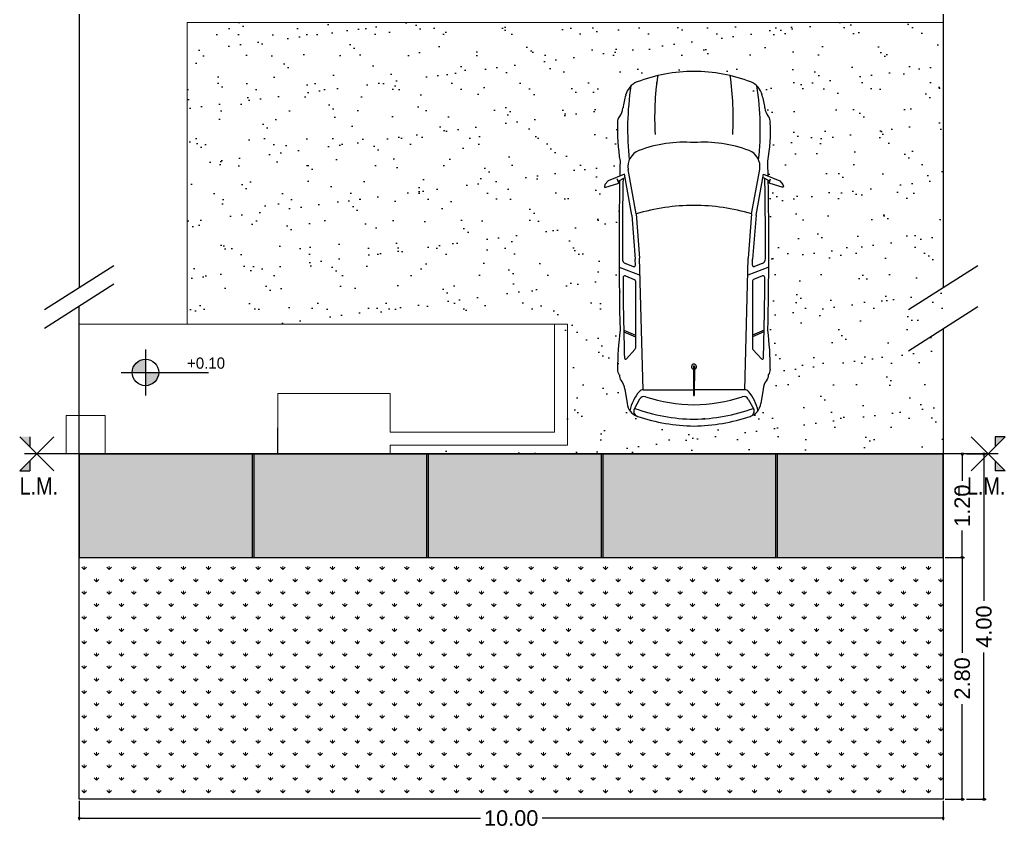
# Model space of a CAD drawing. Header units: millimetres. Extents: x 157 to 449, y 13 to 189.
# Drawn here: x 437.9 to 449.31, y 134.63 to 143.99 of the extents above; entities that cross this region are included whole.
import ezdxf

# ---------------------------------------------------------------- set-up
doc = ezdxf.new("R2010")
doc.units = ezdxf.units.MM
doc.header["$LTSCALE"] = 0.1
doc.header["$MEASUREMENT"] = 0
doc.header["$PDMODE"] = 3
doc.header["$PDSIZE"] = 0.1
doc.linetypes.add('ACAD_ISO04W100', pattern=[30, 24, -3, 0, -3])
doc.layers.get('DEFPOINTS').update_dxf_attribs({"color": 1})
for name, color, linetype in [('11.Ejes', 1, 'ACAD_ISO04W100'), ('9.Mobiliario', 252, 'Continuous'), ('Cotas', 1, 'Continuous'), ('muros-pta', 4, 'Continuous')]:
    doc.layers.add(name, color=color, linetype=linetype)
doc.layers.add('17.Sombras', color=8, linetype='Continuous', lineweight=5)
doc.layers.add('MURO BAJO', color=4, linetype='Continuous', lineweight=13)
doc.styles.add('ARIAL', font='arial.ttf', dxfattribs={"height": 0.18})
doc.dimstyles.new('MARQ 100', dxfattribs={"dimscale": 0.1, "dimtxt": 1.75, "dimasz": 0.3, "dimexe": 0.25, "dimexo": 1.5, "dimtad": 0, "dimzin": 1, "dimdsep": 46, "dimtxsty": 'ARIAL', "dimblk": 'BOXFILLED', "dimcen": 2.5, "dimclrd": 8, "dimclre": 8, "dimclrt": 4, "dimazin": 0, "dimtfac": 1, "dimtmove": 2, "dimatfit": 3, "dimldrblk": 'DOTSMALL', "dimfxl": 2, "dimfxlon": 1, "dimlwd": -1, "dimarcsym": 0})

# ---------------------------------------------------------------- blocks, each defined once
blk = doc.blocks.new('_BoxFilled')
at = {"color": 0, "linetype": 'ByBlock', "lineweight": -2}
blk.add_line((-0.5, 0), (-1, 0), dxfattribs=at)
at = {"color": 0, "linetype": 'ByBlock'}
blk.add_solid([(-0.5, 0.5), (0.5, 0.5), (-0.5, -0.5), (0.5, -0.5)], dxfattribs=at)
blk = doc.blocks.new('*D361')
at = {"color": 8, "lineweight": -2, "transparency": 16777216}
for p, q in [((448.862, 138.965), (449.087, 138.965)), ((448.862, 134.965), (449.087, 134.965))]:
    blk.add_line(p, q, dxfattribs=at)
at = {"color": 8, "transparency": 16777216}
for p, q in [((449.062, 138.935), (449.062, 137.265)), ((449.062, 134.995), (449.062, 136.666))]:
    blk.add_line(p, q, dxfattribs=at)
at = {"layer": 'DEFPOINTS', "color": 0, "transparency": 16777216}
for p in [(448.696, 138.965), (448.696, 134.965), (449.062, 134.965)]:
    blk.add_point(p, dxfattribs=at)
at = {"color": 8, "transparency": 16777216, "xscale": 0.03, "yscale": 0.03, "zscale": 0.03}
for p, rotation in [((449.062, 138.965), 90), ((449.062, 134.965), 270)]:
    blk.add_blockref('_BoxFilled', p, dxfattribs=dict(at, rotation=rotation))
at = {"color": 4, "transparency": 16777216, "insert": (449.062, 136.965), "char_height": 0.18, "attachment_point": 5, "rotation": 90, "style": 'ARIAL'}
blk.add_mtext('4.00', dxfattribs=at)
blk = doc.blocks.new('_DotSmall')
at = {"color": 0, "linetype": 'ByBlock', "const_width": 0.5}
blk.add_lwpolyline([(-0.0625, 0, 1), (0.0625, 0, 1)], format="xyb", close=True, dxfattribs=at)
blk = doc.blocks.new('*D362')
at = {"color": 8, "lineweight": -2, "transparency": 16777216}
for p, q in [((448.812, 138.965), (448.787, 138.965)), ((448.812, 137.765), (448.787, 137.765))]:
    blk.add_line(p, q, dxfattribs=at)
at = {"color": 8, "transparency": 16777216}
for p, q in [((448.812, 138.935), (448.812, 138.653)), ((448.812, 137.795), (448.812, 138.078))]:
    blk.add_line(p, q, dxfattribs=at)
at = {"layer": 'DEFPOINTS', "color": 0, "transparency": 16777216}
for p in [(448.861, 138.965), (448.812, 137.765), (448.861, 137.765)]:
    blk.add_point(p, dxfattribs=at)
at = {"color": 8, "transparency": 16777216, "xscale": 0.03, "yscale": 0.03, "zscale": 0.03}
for p, rotation in [((448.812, 138.965), 90), ((448.812, 137.765), 270)]:
    blk.add_blockref('_BoxFilled', p, dxfattribs=dict(at, rotation=rotation))
at = {"color": 4, "transparency": 16777216, "insert": (448.812, 138.365), "char_height": 0.18, "attachment_point": 5, "rotation": 90, "style": 'ARIAL'}
blk.add_mtext('1.20', dxfattribs=at)
blk = doc.blocks.new('*D363')
at = {"color": 8, "lineweight": -2, "transparency": 16777216}
for p, q in [((448.612, 137.765), (448.837, 137.765)), ((448.612, 134.965), (448.837, 134.965))]:
    blk.add_line(p, q, dxfattribs=at)
at = {"color": 8, "transparency": 16777216}
for p, q in [((448.812, 137.735), (448.812, 136.663)), ((448.812, 134.995), (448.812, 136.068))]:
    blk.add_line(p, q, dxfattribs=at)
at = {"layer": 'DEFPOINTS', "color": 0, "transparency": 16777216}
for p in [(448.137, 137.765), (448.137, 134.965), (448.812, 134.965)]:
    blk.add_point(p, dxfattribs=at)
at = {"color": 8, "transparency": 16777216, "xscale": 0.03, "yscale": 0.03, "zscale": 0.03}
for p, rotation in [((448.812, 137.765), 90), ((448.812, 134.965), 270)]:
    blk.add_blockref('_BoxFilled', p, dxfattribs=dict(at, rotation=rotation))
at = {"color": 4, "transparency": 16777216, "insert": (448.812, 136.365), "char_height": 0.18, "attachment_point": 5, "rotation": 90, "style": 'ARIAL'}
blk.add_mtext('2.80', dxfattribs=at)
blk = doc.blocks.new('*D364')
at = {"color": 8, "lineweight": -2, "transparency": 16777216}
for p, q in [((438.591, 134.947), (438.591, 134.722)), ((448.591, 134.947), (448.591, 134.722))]:
    blk.add_line(p, q, dxfattribs=at)
at = {"color": 8, "transparency": 16777216}
for p, q in [((438.621, 134.747), (443.234, 134.747)), ((448.561, 134.747), (443.949, 134.747))]:
    blk.add_line(p, q, dxfattribs=at)
at = {"layer": 'DEFPOINTS', "color": 0, "transparency": 16777216}
for p in [(438.591, 135.32), (448.591, 135.32), (448.591, 134.747)]:
    blk.add_point(p, dxfattribs=at)
at = {"color": 8, "transparency": 16777216, "xscale": 0.03, "yscale": 0.03, "zscale": 0.03, "rotation": 180}
blk.add_blockref('_BoxFilled', (438.591, 134.747), dxfattribs=at)
at = {"color": 8, "transparency": 16777216, "xscale": 0.03, "yscale": 0.03, "zscale": 0.03}
blk.add_blockref('_BoxFilled', (448.591, 134.747), dxfattribs=at)
at = {"color": 4, "transparency": 16777216, "insert": (443.591, 134.747), "char_height": 0.18, "attachment_point": 5, "style": 'ARIAL'}
blk.add_mtext('10.00', dxfattribs=at)
blk = doc.blocks.new('AUTO GOLF PLANTA')
for p, q in [((1.268, 0.994), (1.309, 1.03)), ((1.346, 1.033), (1.293, 0.869)), ((1.309, 1.03), (1.335, 1.035)), ((1.335, 1.035), (1.346, 1.033)), ((1.189, 0.804), (1.268, 0.994)), ((1.665, 0.719), (1.189, 0.804)), ((1.27, 0.877), (1.23, 0.797)), ((1.293, 0.869), (1.243, 0.887)), ((2.267, 0.866), (2.361, 0.624)), ((2.997, 0.812), (3.056, 0.678)), ((3.017, 0.81), (3.075, 0.678)), ((3.679, 0.801), (3.846, 0.774)), ((1.651, 0.668), (1.135, 0.761)), ((1.665, 0.719), (2.175, 0.679)), ((2.225, 0.79), (2.26, 0.702)), ((2.369, 0.794), (2.409, 0.69)), ((3.219, 0.683), (3.33, 0.781)), ((3.796, 0.629), (3.91, 0.693)), ((1.651, 0.668), (2.162, 0.629)), ((3.686, 0.588), (2.162, 0.629)), ((2.243, 0.678), (2.175, 0.679)), ((2.427, 0.678), (3.206, 0.678)), ((3.686, 0.587), (3.686, 0.005)), ((3.419, 0.007), (3.755, 0.004)), ((3.755, -0.004), (3.755, 0.004)), ((3.419, -0.007), (3.755, -0.004)), ((3.686, -0.587), (3.686, -0.005)), ((1.651, -0.668), (1.135, -0.761)), ((1.651, -0.668), (2.162, -0.629)), ((1.665, -0.719), (2.175, -0.679)), ((3.686, -0.588), (2.162, -0.629)), ((2.243, -0.678), (2.175, -0.679)), ((2.267, -0.866), (2.361, -0.624)), ((2.427, -0.678), (3.206, -0.678)), ((2.997, -0.812), (3.056, -0.678)), ((3.017, -0.81), (3.075, -0.678)), ((3.219, -0.683), (3.33, -0.781)), ((3.796, -0.629), (3.91, -0.693)), ((1.665, -0.719), (1.189, -0.804)), ((1.27, -0.877), (1.23, -0.797)), ((2.225, -0.79), (2.26, -0.702)), ((2.369, -0.794), (2.409, -0.69)), ((3.679, -0.801), (3.846, -0.774)), ((1.189, -0.804), (1.268, -0.994)), ((1.293, -0.869), (1.243, -0.887)), ((1.346, -1.033), (1.293, -0.869)), ((1.268, -0.994), (1.309, -1.03)), ((1.309, -1.03), (1.335, -1.035)), ((1.335, -1.035), (1.346, -1.033))]:
    blk.add_line(p, q)
for centre, radius, start, end in [((0.499, 0.098), 0.727, 95.9895, 107.9469), ((0.403, 1.017), 0.197, 275.9895, 308.6871), ((0.585, 0.789), 0.0955, 87.4739, 128.6871), ((0.685, -1.132), 2.018, 79.8258, 92.7114), ((2.019, -39.672), 40.539, 91.1408, 91.3819), ((2.019, -39.672), 40.5, 89.7857, 91.1003), ((2.019, -39.672), 40.539, 88.6181, 91.0712), ((2.17, 0.769), 0.059, 21.2791, 89.7857), ((2.387, 0.801), 0.0197, 89.6118, 201.2791), ((2.105, -40.859), 41.681, 88.3299, 89.6118), ((3.453, -2.653), 3.537, 90.0603, 97.4025), ((3.319, 0.79), 0.0138, 319.5223, 88.2063), ((3.453, 0.789), 0.0955, 51.3129, 92.5261), ((3.517, 0.768), 0.0955, 51.3129, 92.5261), ((3.7, 0.996), 0.197, 231.3129, 264.0105), ((0.33, 0.572), 0.225, 104.0371, 157.2006), ((0.67, -2.536), 3.304, 83.8263, 98.7194), ((1.101, 0.567), 0.197, 79.8299, 158.9468), ((2.243, 0.695), 0.0177, 268.4926, 21.2791), ((2.427, 0.697), 0.0197, 201.2791, 270), ((4.024, 0.266), 0.484, 101.1159, 130.9804), ((3.824, 0.595), 0.18, 18.2803, 83.2196), ((1.86, -0.043), 2.169, 1.135, 19.702), ((3.935, 0.635), 0.0623, 15.1262, 113.3532), ((1.838, 0), 1.838, 158.994, 180), ((2.269, 0.117), 1.449, 158.9468, 184.6441), ((3.873, 0), 2.321, 163.2682, 180), ((3.206, 0.697), 0.0197, 270, 311.6453), ((3.745, 0.587), 0.059, 130.9804, 180), ((3.825, 0.577), 0.059, 119.294, 197.2942), ((1.889, -0.047), 2.219, 1.2017, 18.3402), ((1.822, -0.05), 2.04, 1.3982, 17.3891), ((0.532, -2.849), 3.304, 86.544, 98.4137), ((1.838, 0), 1.838, 180, 201.006), ((3.873, 0), 2.321, 180, 196.7318), ((3.419, 0), 0.0297, 13.7603, 346.2397), ((3.419, 0), 0.00735, 90, 270), ((1.889, 0.047), 2.219, 341.6598, 358.7983), ((2.269, -0.117), 1.449, 175.3559, 201.0532), ((1.822, 0.05), 2.04, 342.6109, 358.6018), ((1.86, 0.043), 2.169, 340.298, 358.865), ((0.532, 2.849), 3.304, 261.5863, 273.456), ((3.825, -0.577), 0.059, 162.7058, 240.706), ((0.33, -0.572), 0.225, 202.7994, 255.9629), ((1.101, -0.567), 0.197, 201.0532, 280.1701), ((2.243, -0.695), 0.0177, 338.7209, 91.5074), ((2.427, -0.697), 0.0197, 90, 158.7209), ((3.206, -0.697), 0.0197, 48.3547, 90), ((3.745, -0.587), 0.059, 180, 229.0196), ((4.024, -0.266), 0.484, 229.0196, 258.8841), ((3.824, -0.595), 0.18, 276.7804, 341.7197), ((3.935, -0.635), 0.0623, 246.6468, 344.8738), ((0.67, 2.536), 3.304, 261.2806, 276.1737), ((0.499, -0.098), 0.727, 252.0531, 264.0105), ((2.17, -0.769), 0.059, 270.2143, 338.7209), ((2.387, -0.801), 0.0197, 158.7209, 270.3882), ((3.319, -0.79), 0.0138, 271.7937, 40.4777), ((0.403, -1.017), 0.197, 51.3129, 84.0105), ((0.585, -0.789), 0.0955, 231.3129, 272.5261), ((0.685, 1.132), 2.018, 267.2886, 280.1742), ((2.019, 39.672), 40.539, 268.6181, 268.8592), ((2.019, 39.672), 40.5, 268.8997, 270.2143), ((2.019, 39.672), 40.539, 268.9288, 271.3819), ((2.105, 40.859), 41.681, 270.3882, 271.6701), ((3.453, 2.653), 3.537, 262.5975, 269.9397), ((3.453, -0.789), 0.0955, 267.4739, 308.6871), ((3.517, -0.768), 0.0955, 267.4739, 308.6871), ((3.7, -0.996), 0.197, 95.9895, 128.6871)]:
    blk.add_arc(centre, radius, start, end)
blk = doc.blocks.new('Nivel Planta')
at = {"layer": 'Cotas'}
h = blk.add_hatch(color=1, dxfattribs=at)
h.paths.add_polyline_path([(509.8507, 209.4131, 0.414214), (509.7327, 209.2951), (509.8507, 209.2951)])
h.paths.add_polyline_path([(509.9687, 209.2951), (509.8507, 209.2951), (509.8507, 209.1771, 0.414214)])
at = {"layer": 'Cotas', "color": 1}
for p, q in [((509.8507, 209.4986), (509.8507, 209.0904)), ((509.6361, 209.2951), (510.4131, 209.2951))]:
    blk.add_line(p, q, dxfattribs=at)
blk.add_circle((509.8507, 209.2951), 0.118, dxfattribs=at)

msp = doc.modelspace()

# ---------------------------------------------------------------- hatches: boundary and pattern name
at = {"linetype": 'ACAD_ISO04W100'}
h = msp.add_hatch(dxfattribs=at)
h.set_pattern_fill('AR-SAND', color=1, scale=0.01, style=0)
h.set_pattern_definition([(37.5, (-3642.816, -1570.39467), (-0.016000313, 0.489413237), [0, -0.38608, 0, -0.4318, 0, -0.41275]), (7.5, (-3642.816, -1570.3947), (0.44952328, 0.7168251), [0, -0.20828, 0, -0.34798, 0, -0.13335]), (327.5, (-3643.12842, -1570.39467), (0.79099237, 0.001437185), [0, -0.127, 0, -0.4572, 0, -0.5969]), (317.5, (-3643.1284, -1570.3947), (0.76355645, 0.22292932), [0, -0.0635, 0, -0.29972, 0, -0.3429])])
h.paths.add_polyline_path([(448.5913, 143.9616), (439.8418, 143.9605), (439.8418, 140.4655), (444.1918, 140.4655), (444.1918, 139.0655), (442.0918, 139.0655), (442.0918, 138.9655), (448.5913, 138.9655)])
edge = h.paths.add_edge_path(flags=16)
edge.add_line((444.6732, 142.0481), (444.671, 142.0591))
edge.add_line((444.671, 142.0591), (444.6765, 142.0854))
edge.add_line((444.6765, 142.0854), (444.7127, 142.126))
edge.add_line((444.7127, 142.126), (444.8476, 142.182))
edge.add_arc((485.3784, 141.3749), 40.5388, 178.61806, 178.85917, ccw=False)
edge.add_arc((446.8379, 142.7091), 2.0183, 177.28863, 190.17417, ccw=False)
edge.add_arc((444.9173, 142.8088), 0.0955, 141.31293, 182.52612, ccw=False)
edge.add_arc((444.6894, 142.9914), 0.1965, 321.31293, 354.01054)
edge.add_arc((445.6079, 142.895), 0.7271, 162.05313, 174.01054, ccw=False)
edge.add_arc((445.1347, 143.0644), 0.2252, 112.79944, 165.96292, ccw=False)
edge.add_arc((445.7062, 141.5563), 1.8378, 90, 111.006, ccw=False)
edge.add_arc((445.7062, 141.5563), 1.8378, 68.994, 90, ccw=False)
edge.add_arc((446.2777, 143.0644), 0.2252, 14.03708, 67.20056, ccw=False)
edge.add_arc((445.8045, 142.895), 0.7271, 5.98946, 17.94687, ccw=False)
edge.add_arc((446.7231, 142.9914), 0.1965, 185.98946, 218.68707)
edge.add_arc((446.4951, 142.8088), 0.0955, -2.52612, 38.68707, ccw=False)
edge.add_arc((444.5745, 142.7091), 2.0183, -10.17417, 2.71137, ccw=False)
edge.add_arc((406.0341, 141.3749), 40.5388, 1.14083, 1.38194, ccw=False)
edge.add_line((446.5648, 142.182), (446.6997, 142.126))
edge.add_line((446.6997, 142.126), (446.7359, 142.0854))
edge.add_line((446.7359, 142.0854), (446.7414, 142.0591))
edge.add_line((446.7414, 142.0591), (446.7392, 142.0481))
edge.add_line((446.7392, 142.0481), (446.5756, 142.1008))
edge.add_line((446.5756, 142.1008), (446.5837, 142.1237))
edge.add_line((446.5837, 142.1237), (446.5658, 142.1328))
edge.add_arc((406.0341, 141.3749), 40.5388, -1.38194, 1.07118, ccw=False)
edge.add_arc((443.0535, 139.9415), 3.537, 0.06026, 7.40254, ccw=False)
edge.add_arc((446.4951, 139.941), 0.0955, -38.68707, 2.52612, ccw=False)
edge.add_arc((446.4742, 139.8771), 0.0955, -38.68707, 2.52612, ccw=False)
edge.add_arc((446.7022, 139.6945), 0.1965, 141.31293, 174.01054)
edge.add_line((446.5068, 139.715), (446.4801, 139.5486))
edge.add_arc((446.3016, 139.5698), 0.1798, 291.62312, 353.21958, ccw=False)
edge.add_arc((446.3417, 139.4593), 0.0623, 285.1262, 294.77718, ccw=False)
edge.add_arc((445.6597, 141.5056), 2.2192, 271.20167, 288.34022, ccw=False)
edge.add_arc((445.7528, 141.5056), 2.2192, 251.65978, 268.79833, ccw=False)
edge.add_arc((445.0707, 139.4593), 0.0623, 245.22282, 254.8738, ccw=False)
edge.add_arc((445.1109, 139.5698), 0.1798, 186.78042, 248.37688, ccw=False)
edge.add_line((444.9323, 139.5486), (444.9057, 139.715))
edge.add_arc((444.7102, 139.6945), 0.1965, 5.98946, 38.68707)
edge.add_arc((444.9382, 139.8771), 0.0955, 177.47388, 218.68707, ccw=False)
edge.add_arc((444.9173, 139.941), 0.0955, 177.47388, 218.68707, ccw=False)
edge.add_arc((448.3589, 139.9415), 3.537, 172.59746, 179.93974, ccw=False)
edge.add_arc((485.3784, 141.3749), 40.5388, 178.92882, 181.38194, ccw=False)
edge.add_line((444.8467, 142.1328), (444.8287, 142.1237))
edge.add_line((444.8287, 142.1237), (444.8368, 142.1008))
edge.add_line((444.8368, 142.1008), (444.6732, 142.0481))
at = {"layer": '11.Ejes'}
h = msp.add_hatch(color=256, dxfattribs=at)
h.dxf.hatch_style = 1
h.paths.add_polyline_path([(438.0189, 139.1635), (437.9026, 139.1635), (438.0189, 139.0471)])
h.paths.add_polyline_path([(438.0189, 138.7675), (438.0189, 138.8838), (437.9026, 138.7675)])
h = msp.add_hatch(color=256, dxfattribs=at)
h.dxf.hatch_style = 1
h.paths.add_polyline_path([(449.1933, 139.0471), (449.3097, 139.1635), (449.1933, 139.1635)])
h.paths.add_polyline_path([(449.3097, 138.7675), (449.1933, 138.8838), (449.1933, 138.7675)])
at = {"layer": '17.Sombras'}
h = msp.add_hatch(dxfattribs=at)
h.set_pattern_fill('AR-SAND', color=256, scale=0.005)
h.set_pattern_definition([(37.5, (-1762.8787, -1535.14285), (-0.008000156, 0.244706619), [0, -0.19304, 0, -0.2159, 0, -0.206375]), (7.5, (-1762.8787, -1535.14285), (0.22476164, 0.35841255), [0, -0.10414, 0, -0.17399, 0, -0.066675]), (327.5, (-1763.03491, -1535.14285), (0.395496185, 0.000718592), [0, -0.0635, 0, -0.2286, 0, -0.29845]), (317.5, (-1763.0349, -1535.14285), (0.381778226, 0.11146466), [0, -0.03175, 0, -0.14986, 0, -0.17145])])
h.paths.add_polyline_path([(448.5913, 137.7655), (448.5913, 138.9655), (438.5913, 138.9655), (438.5913, 137.7655)])
h = msp.add_hatch(dxfattribs=at)
h.set_pattern_fill('GRASS', color=256, scale=0.008)
h.set_pattern_definition([(90, (-1762.8787, -1535.14285), (-0.143684098, 0.143684098), [0.0381, -0.249268196]), (45, (-1762.8787, -1535.14285), (-0.143684098, 0.143684098), [0.0381, -0.1651]), (135, (-1762.8787, -1535.14285), (-0.143684098, -0.143684098), [0.0381, -0.1651])])
h.paths.add_polyline_path([(438.5913, 137.7655), (438.5913, 134.9655), (448.5913, 134.9655), (448.5913, 137.7655)])

# ---------------------------------------------------------------- linework, layer by layer
msp.add_line((448.5913, 140.505), (448.5913, 140.505))
at = {"layer": '11.Ejes'}
for p, q in [((438.5913, 138.3405), (438.5913, 140.6749)), ((437.9026, 138.7675), (438.2985, 139.1635)), ((437.9026, 138.7675), (438.2985, 139.1635)), ((437.9026, 139.1635), (438.2985, 138.7675)), ((438.0189, 139.1635), (438.0189, 139.0471)), ((449.3097, 138.7675), (448.9137, 139.1635)), ((449.3097, 138.7675), (448.9137, 139.1635)), ((449.3097, 139.1635), (448.9137, 138.7675)), ((449.1933, 139.1635), (449.1933, 139.0471)), ((449.3097, 139.1635), (449.1933, 139.1635)), ((438.0189, 138.8838), (438.0189, 138.7675)), ((449.1933, 138.8838), (449.1933, 138.7675)), ((437.9026, 138.7675), (438.0189, 138.7675)), ((449.3097, 138.7675), (449.1933, 138.7675)), ((448.7742, 138.478), (448.7742, 138.5943))]:
    msp.add_line(p, q, dxfattribs=at)
at = {"layer": '11.Ejes', "ltscale": 12}
for p, q in [((448.5913, 140.4125), (448.5913, 138.3405)), ((448.5913, 140.2796), (448.5913, 138.81)), ((449.2289, 138.9655), (437.9573, 138.9655))]:
    msp.add_line(p, q, dxfattribs=at)
for points in [[(448.5912, 154.3555), (448.5913, 140.8877)], [(438.5912, 154.1564), (438.5913, 140.8877)]]:
    msp.add_lwpolyline(points, dxfattribs=at)
at = {"layer": '11.Ejes'}
for points in [[(438.9913, 141.1443), (438.1913, 140.6312)], [(448.9913, 141.1443), (448.1913, 140.6312)], [(438.9913, 140.9314), (438.1913, 140.4184)], [(448.9913, 140.6691), (448.1913, 140.156)]]:
    msp.add_lwpolyline(points, dxfattribs=at)
at = {"layer": '17.Sombras', "color": 8, "true_color": 0x7d7d7d}
for p, q in [((439.8417, 143.9605), (448.5912, 143.9616)), ((439.8417, 143.9605), (439.8418, 140.4655)), ((444.0918, 140.4655), (438.5913, 140.4655)), ((441.0918, 139.6655), (441.9918, 139.6655))]:
    msp.add_line(p, q, dxfattribs=at)
at = {"layer": '9.Mobiliario'}
for p, q in [((440.5913, 138.9655), (440.5913, 137.7655)), ((440.6113, 138.9655), (440.6113, 137.7655)), ((442.6113, 138.9655), (442.6113, 137.7655)), ((442.6313, 138.9655), (442.6313, 137.7655)), ((444.6313, 138.9655), (444.6313, 137.7655)), ((444.6513, 138.9655), (444.6513, 137.7655)), ((446.6513, 138.9655), (446.6513, 137.7655)), ((446.6713, 138.9655), (446.6713, 137.7655))]:
    msp.add_line(p, q, dxfattribs=at)
for points in [[(438.5913, 138.9655), (448.5913, 138.9655), (448.5913, 134.9655), (438.5913, 134.9655)], [(438.5913, 137.7655), (448.5913, 137.7655), (448.5913, 138.9655), (438.5913, 138.9655)]]:
    msp.add_lwpolyline(points, close=True, dxfattribs=at)
at = {"layer": 'MURO BAJO'}
for p, q in [((444.0918, 140.4655), (444.0918, 139.2155)), ((444.0918, 140.4655), (444.2418, 140.4655)), ((444.2418, 140.4655), (444.2418, 139.0655)), ((440.8918, 138.9655), (440.8918, 139.6655)), ((442.1918, 139.6655), (440.8918, 139.6655)), ((442.1918, 139.2155), (442.1918, 139.6655)), ((444.0918, 139.2155), (442.1918, 139.2155)), ((442.1918, 138.9655), (442.1918, 139.0655)), ((444.2418, 139.0655), (442.1918, 139.0655)), ((442.1918, 138.9655), (440.8918, 138.9655))]:
    msp.add_line(p, q, dxfattribs=at)
msp.add_lwpolyline([(438.4413, 138.9655), (438.8918, 138.9655), (438.8918, 139.4108), (438.4413, 139.4108)], close=True, dxfattribs=at)
at = {"layer": 'muros-pta', "linetype": 'Continuous'}
msp.add_line((440.8918, 138.9655), (440.8918, 139.2655), dxfattribs=at)

# ---------------------------------------------------------------- block references
at = {"xscale": 1.3, "yscale": 1.3, "zscale": 1.3}
msp.add_blockref('Nivel Planta', (-223.4483, -132.1754), dxfattribs=at)
at = {"layer": '9.Mobiliario', "rotation": 270}
msp.add_blockref('AUTO GOLF PLANTA', (445.7061, 143.3941), dxfattribs=at)

# ---------------------------------------------------------------- texts
at = {"color": 2, "insert": (440.2791, 140.0812), "char_height": 0.26, "width": 1.302589, "attachment_point": 3}
msp.add_mtext('{\\H0.5x;+0.10}', dxfattribs=at)
at = {"layer": '11.Ejes', "lineweight": 40, "char_height": 0.2, "width": 1.294531, "attachment_point": 8}
for insert in [(438.1235, 138.492), (449.0887, 138.492)]:
    msp.add_mtext('{\\fArial Narrow|b0|i0|c0|p34;L.M.}', dxfattribs=dict(at, insert=insert))

# ---------------------------------------------------------------- dimensions: what is measured, and where the dimension line sits
for base, p1, p2, picture, middle in [((448.8121, 137.7655), (448.8612, 138.9655), (448.8612, 137.7655), '*D362', (448.8121, 138.3655)), ((449.0623, 134.9655), (448.696, 138.9655), (448.696, 134.9655), '*D361', (449.0623, 136.9655)), ((448.8121, 134.9655), (448.137, 137.7655), (448.137, 134.9655), '*D363', (448.8121, 136.3655))]:
    dim = msp.add_linear_dim(base=base, p1=p1, p2=p2, angle=90, dimstyle='MARQ 100', override={"dimtxt": 1.1})
    dim.commit()
    dim.dimension.update_dxf_attribs({"geometry": picture, "text_midpoint": middle})
dim = msp.add_linear_dim(base=(448.5913, 134.7475), p1=(438.5913, 135.32), p2=(448.5913, 135.32), dimstyle='MARQ 100', override={"dimtxt": 1.1})
dim.commit()
dim.dimension.update_dxf_attribs({"geometry": '*D364', "text_midpoint": (443.5913, 134.7475)})

doc.saveas('drawing.dxf')
